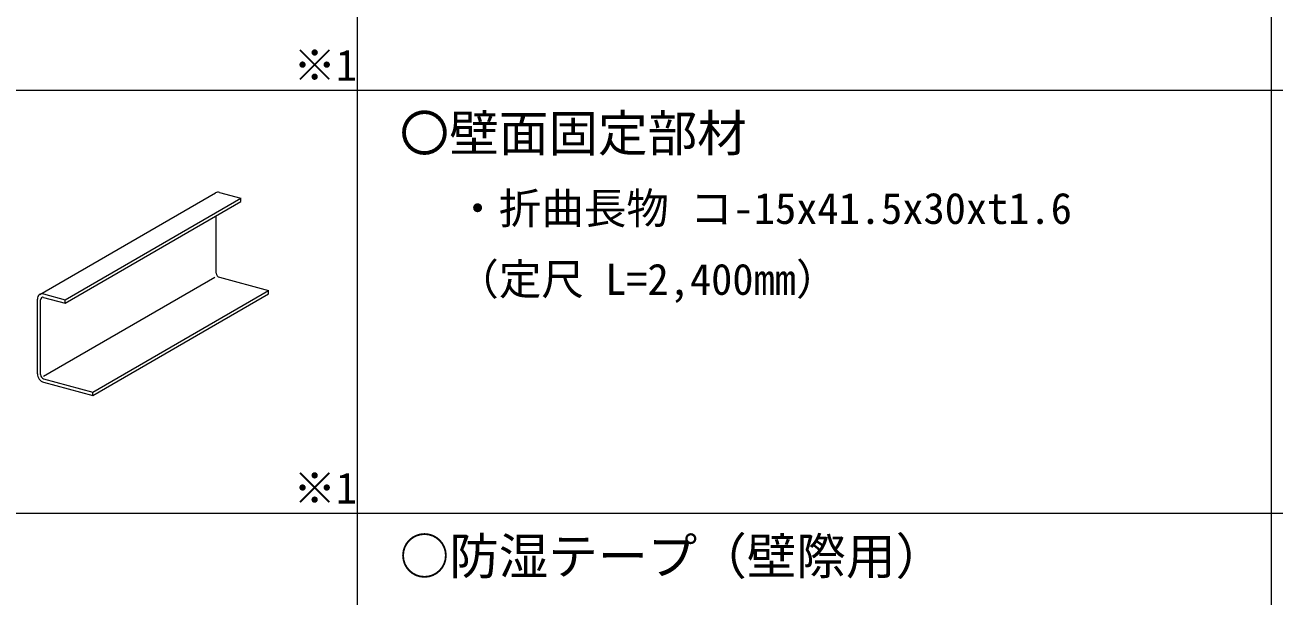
# Model space of a CAD drawing. Units: millimetres on the paper. Extents: x -195 to 195, y -135 to 132.
# Drawn here: x -93.22 to -49.14, y 63.86 to 84.03 of the extents above; entities that cross this region are included whole.
import ezdxf
from ezdxf.enums import TextEntityAlignment as Align

# ---------------------------------------------------------------- set-up
doc = ezdxf.new("R2010")
doc.units = ezdxf.units.MM
for name, color, linetype, lineweight in [('0-6_文字', 7, 'Continuous', 18), ('0-B_補強金具・金具・その他', 3, 'Continuous', 18), ('F-3_野縁', 3, 'Continuous', 18)]:
    doc.layers.add(name, color=color, linetype=linetype, lineweight=lineweight)
doc.styles.add('ＭＳ ゴシック', font='')
doc.styles.get('ＭＳ ゴシック').set_extended_font_data('MS Gothic')

msp = doc.modelspace()

# ---------------------------------------------------------------- linework, layer by layer
at = {"layer": '0-B_補強金具・金具・その他'}
for p, q in [((-92.696, 74.529), (-86.493, 78.11)), ((-86.363, 78.124), (-85.601, 77.919)), ((-91.803, 74.339), (-85.601, 77.919)), ((-91.803, 74.219), (-85.601, 77.799)), ((-85.601, 77.799), (-85.601, 77.919)), ((-86.471, 75.28), (-86.471, 77.297)), ((-92.565, 71.642), (-86.521, 75.131)), ((-86.363, 75.131), (-84.623, 74.665)), ((-92.565, 74.543), (-91.803, 74.339)), ((-90.825, 71.084), (-84.623, 74.665)), ((-84.623, 74.545), (-84.623, 74.665)), ((-92.781, 71.728), (-92.781, 74.361)), ((-92.673, 71.699), (-92.673, 74.332)), ((-92.565, 71.55), (-90.825, 71.084)), ((-90.825, 70.964), (-90.825, 71.084))]:
    msp.add_line(p, q, dxfattribs=at)
for points in [[(-92.565, 71.43), (-90.825, 70.964), (-84.623, 74.545)], [(-92.565, 74.423), (-91.803, 74.219), (-91.803, 74.339)]]:
    msp.add_lwpolyline(points, dxfattribs=at)
for centre, major_axis, start_param, end_param in [((-86.363, 77.884), (-0.131, 0.226), 5.631208, 6.281566), ((-86.363, 75.251), (0.066, -0.113), 4.060412, 5.631208), ((-92.565, 74.303), (-0.131, 0.226), 5.631208, 7.202005), ((-92.565, 74.303), (0.066, -0.113), 2.489616, 4.060412), ((-92.565, 71.67), (-0.131, 0.226), 0.918819, 2.489616), ((-92.565, 71.67), (0.066, -0.113), 4.060412, 5.631208)]:
    msp.add_ellipse(centre, major_axis=major_axis, ratio=0.760084, start_param=start_param, end_param=end_param, dxfattribs=at)
at = {"layer": 'F-3_野縁', "color": 4, "lineweight": 9}
msp.add_line((-81.5, 126.5), (-81.5, 36.912), dxfattribs=at)
at = {"layer": 'F-3_野縁'}
for p, q in [((-49.25, 126.5), (-49.25, 36.912)), ((-191, 81.729), (-2, 81.729)), ((-191, 66.82), (-2, 66.82))]:
    msp.add_line(p, q, dxfattribs=at)

# ---------------------------------------------------------------- texts
at = {"layer": '0-6_文字', "style": 'ＭＳ ゴシック'}
for s, height, p in [('※1', 1.1, (-83.75, 81.729)), ('〇壁面固定部材', 1.283, (-80, 79.183)), ('・折曲長物 コ-15x41.5x30xt1.6', 1.1, (-78, 76.683)), ('（定尺 L=2,400mm）', 1.1, (-78, 74.183)), ('※1', 1.1, (-83.75, 66.82)), ('○防湿テープ（壁際用）', 1.283, (-80, 64.275))]:
    msp.add_text(s, height=height, dxfattribs=at).set_placement(p, align=Align.BOTTOM_LEFT)

doc.saveas('drawing.dxf')
